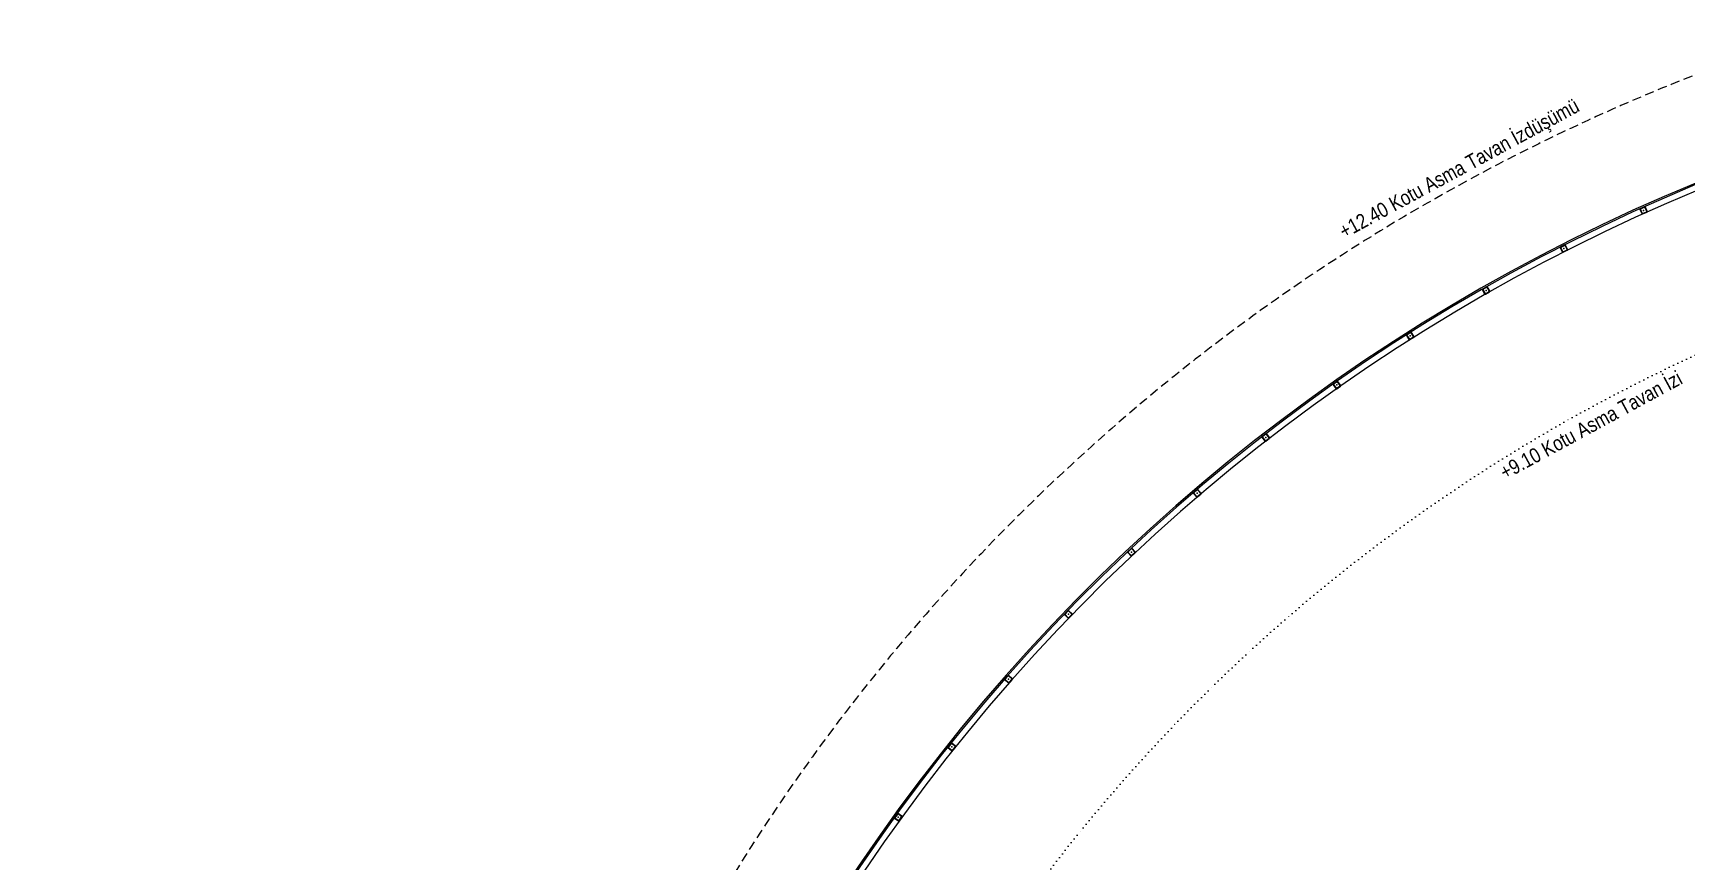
# Model space of a CAD drawing. Extents: x -2050 to 29725, y -1777 to 6820.
# Drawn here: x 15042 to 16163, y 562 to 1124 of the extents above; entities that cross this region are included whole.
import ezdxf

# ---------------------------------------------------------------- set-up
doc = ezdxf.new("R2010")
doc.units = 0
doc.header["$LTSCALE"] = 25
doc.header["$MEASUREMENT"] = 0
doc.linetypes.add('DOT2', pattern=[0.125, 0, -0.125])
doc.linetypes.add('HIDDEN', pattern=[0.375, 0.25, -0.125])
doc.layers.get('0').update_dxf_attribs({"color": 9, "lineweight": 9})
for name, color, linetype, lineweight in [('06C', 9, 'Continuous', 9), ('06D', 9, 'Continuous', 9), ('10', 9, 'Continuous', 9), ('11', 9, 'Continuous', 9), ('20', 9, 'DOT2', 9), ('21', 9, 'Continuous', 9), ('40', 9, 'Continuous', 9), ('40B', 9, 'Continuous', 9)]:
    doc.layers.add(name, color=color, linetype=linetype, lineweight=lineweight)
doc.styles.add('MuuM_TEXT-STANDART', font='ARIALN.TTF')

# ---------------------------------------------------------------- blocks, each defined once
blk = doc.blocks.new('Prf-40x40')
for points in [[(1.5, -2), (-1.5, -2, -0.414214), (-2, -1.5), (-2, 1.5, -0.414214), (-1.5, 2), (1.5, 2, -0.414214), (2, 1.5), (2, -1.5, -0.414214)], [(1.5, -1.7), (-1.5, -1.7, -0.414214), (-1.7, -1.5), (-1.7, 1.5, -0.414214), (-1.5, 1.7), (1.5, 1.7, -0.414214), (1.7, 1.5), (1.7, -1.5, -0.414214)]]:
    blk.add_lwpolyline(points, format="xyb", close=True)
blk.add_point((0, 0))
blk = doc.blocks.new('p-2. kat planı')
at = {"layer": '06D'}
blk.add_arc((16652.5, -149), 1262, 90.0399, 157.8527, dxfattribs=at)
at = {"layer": '11'}
for radius, start, end in [(1267, 90, 157.8711), (1266, 90.0399, 157.8527)]:
    blk.add_arc((16652.5, -149), radius, start, end, dxfattribs=at)
at = {"layer": '20', "linetype": 'HIDDEN'}
blk.add_lwpolyline([(16671.5, 2158, 0.152192), (13054.4, 1065.3, 0.152192)], format="xyb", dxfattribs=at)
at = {"layer": '40'}
blk.add_lwpolyline([(13054.4, 704.1, -0.030791), (13682.8, 1104.5), (13576.5, 1296.5, -0.024013), (14116.8, 1562.7), (14175.2, 1427), (14212.1, 1442.8), (14154.1, 1578.7, -0.023167), (14698.6, 1781.8), (14742.7, 1640.8), (14781.9, 1653.3), (14736.7, 1793.9, -0.023228), (15300.1, 1942.4), (15330.5, 1797.9), (15369.8, 1806.2), (15339.2, 1950.7, -0.024001), (15933.8, 2044.8), (15957.6, 1826.7, -0.029535), (16671.4, 1862.4), (16671.4, 2206.1), (16650.5, 2206.1, 0.149972), (13055.9, 1124), (13054.4, 1124)], format="xyb", close=True, dxfattribs=at)
at = {"layer": '40B'}
blk.add_lwpolyline([(13052.5, 1837.5), (13052.5, 1065.5), (13054.4, 1065.5, -0.152186), (16671.4, 2158.2), (16671.4, 2226.1), (16672.5, 2226.1), (16672.5, 2372.5), (15945, 2372.5), (15945, 2365), (14187.5, 2363), (14187.5, 2825), (13845, 2825), (13845, 1845), (13845, 1837.5)], format="xyb", close=True, dxfattribs=at)
at = {"layer": '10'}
for p, xscale, rotation in [((16134.1, 1003.8), -0.9999999999999992, 294.2114798109798), ((16080.1, 977.9), -0.9999999999999994, 296.9279778236174), ((16027.3, 949.5), -0.9999999999999996, 299.6444757504524), ((15975.9, 918.7), -0.9999999999999998, 302.3609736772854), ((15926.1, 885.4), -1, 305.077471689946), ((15877.9, 849.8), -1, 307.7939696168085), ((15831.4, 812), -0.9999999999999996, 310.5104676294221), ((15786.8, 772), -1, 313.2269655174499), ((15744.1, 729.9), -0.9999999999999998, 315.9427719859705), ((15703.5, 685.9), -0.9999999999999974, 318.6577197688506), ((15665, 640), -0.9999999999999992, 320.5315404233039), ((15628.7, 592.3), -1, 325.8563436100195)]:
    blk.add_blockref('Prf-40x40', p, dxfattribs=dict(at, xscale=xscale, rotation=rotation))

msp = doc.modelspace()

# ---------------------------------------------------------------- linework, layer by layer
at = {"layer": '06C'}
msp.add_lwpolyline([(13124.69, 1100.45), (13117.7, 1111.05, -0.1463969), (16605.5, 2161.14), (16605.5, 2148.44, 0.1463961), (13124.69, 1100.45, 3.3214153)], format="xyb", dxfattribs=at)
at = {"layer": '20', "linetype": 'HIDDEN', "lineweight": 0}
msp.add_lwpolyline([(15413.15, 347.65, -0.3064993), (16652.5, 1186.14, -0.3064993)], format="xyb", dxfattribs=at)
at = {"layer": '20'}
msp.add_arc((16652.5, -149.03), 1160.21, 90.09877, 154.68884, dxfattribs=at)

# ---------------------------------------------------------------- block references
msp.add_blockref('p-2. kat planı', (0, 0))

# ---------------------------------------------------------------- texts
at = {"layer": '21', "style": 'MuuM_TEXT-STANDART'}
for s, p in [('+12.40 Kotu Asma Tavan İzdüşümü', (15931.19, 984.43)), ('+9.10 Kotu Asma Tavan İzi', (16040.19, 820.98))]:
    msp.add_text(s, height=10, rotation=28.50045, dxfattribs=at).set_placement(p)

doc.saveas('drawing.dxf')
